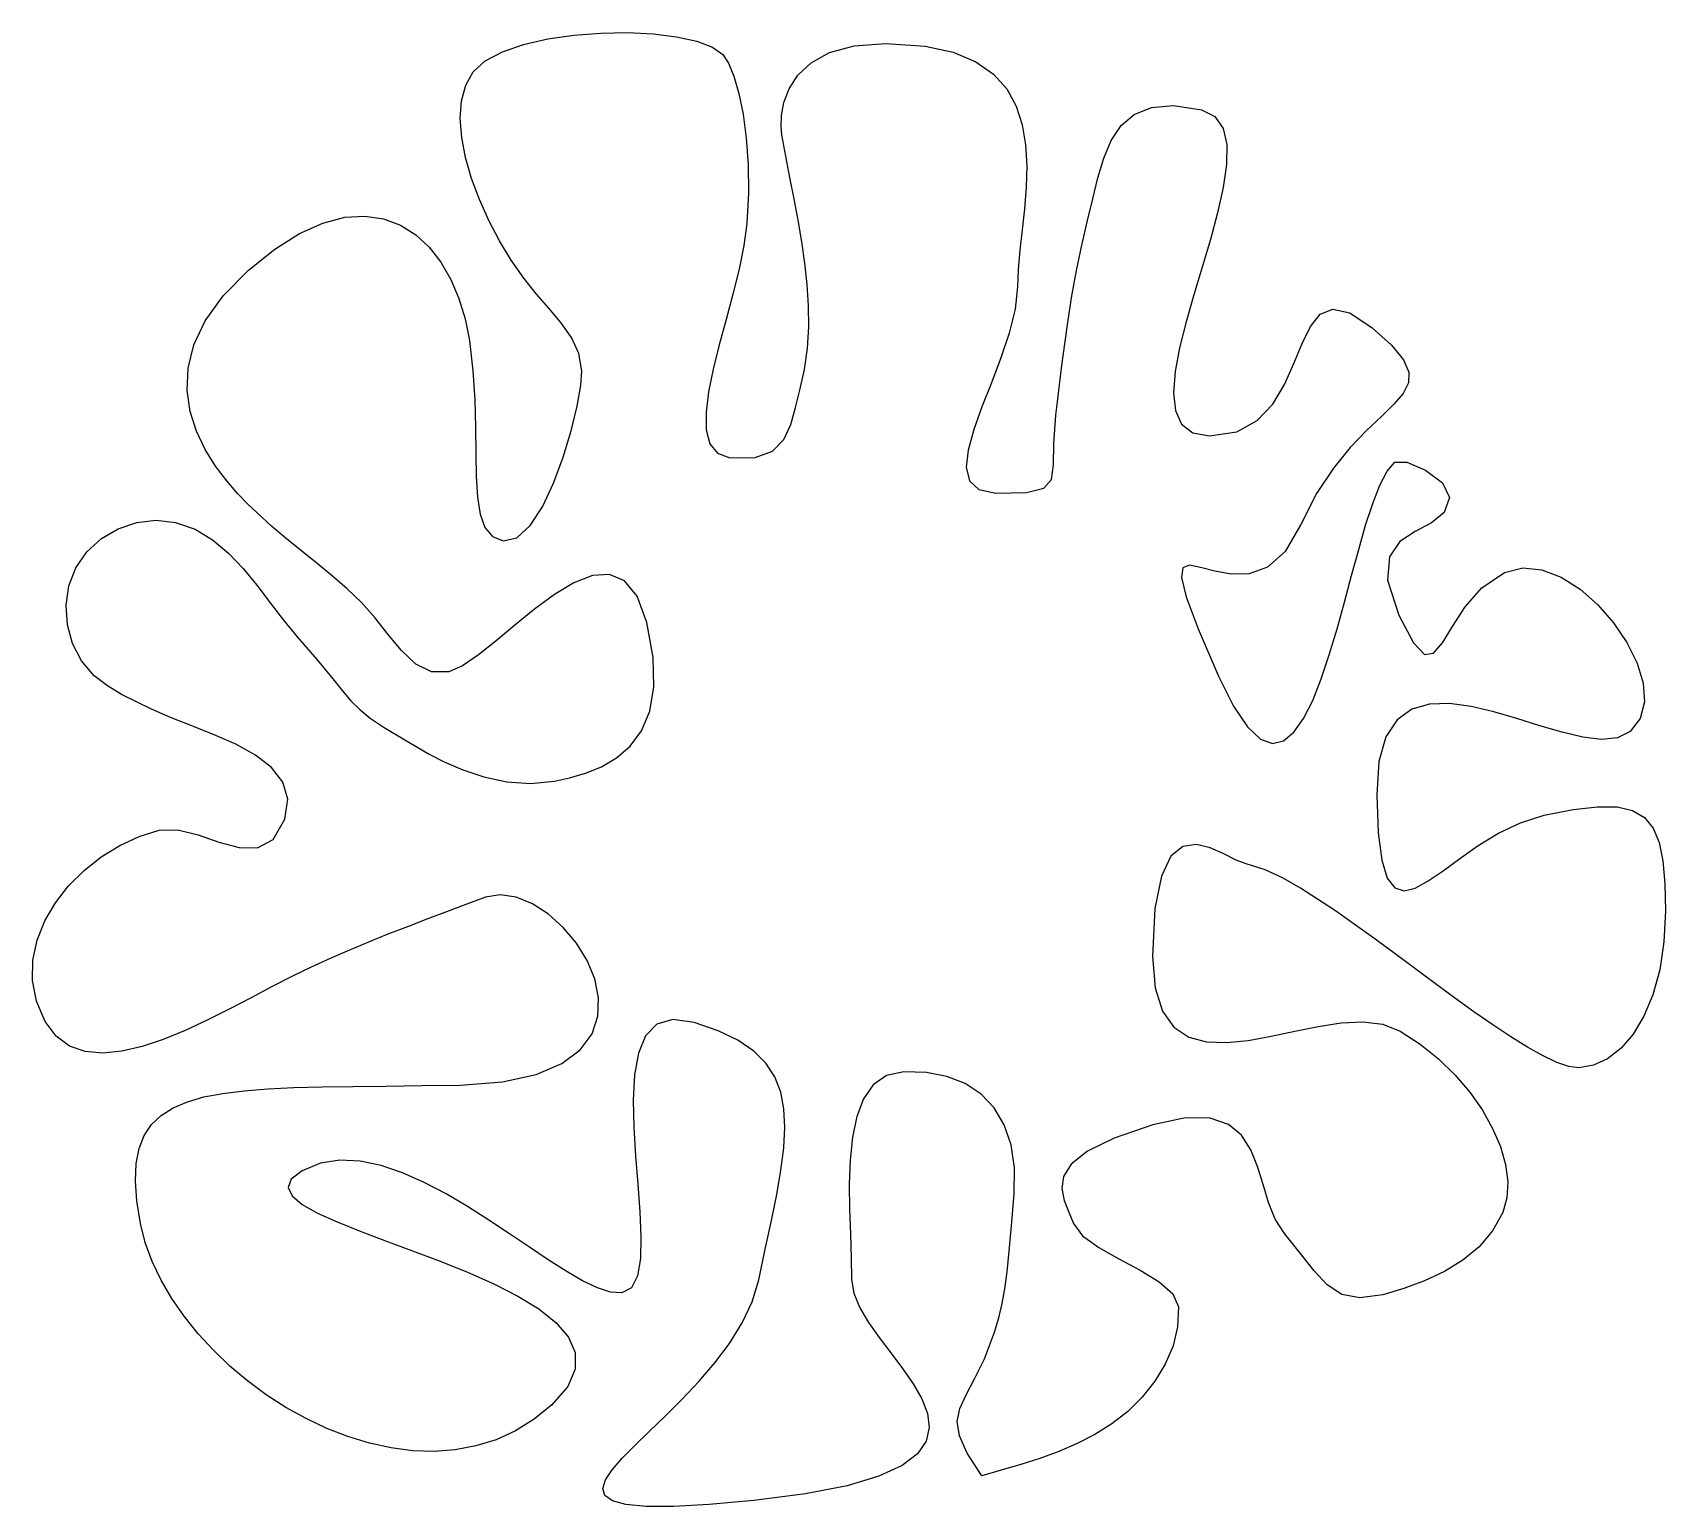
# Model space of a CAD drawing. Extents: x 0 to 73.8, y 0.1 to 66.7.
import ezdxf

# ---------------------------------------------------------------- set-up
doc = ezdxf.new("R2010")
doc.units = 0
doc.layers.get('0').update_dxf_attribs({"linetype": 'CONTINUOUS'})

msp = doc.modelspace()

# ---------------------------------------------------------------- linework, layer by layer
at = {"color": 0}
for p, q in [((23.2778, 66.391), (24.4547, 66.5635)), ((24.4547, 66.5635), (25.6728, 66.657)), ((25.6728, 66.657), (26.8855, 66.675)), ((26.8855, 66.675), (28.0431, 66.6186)), ((28.0431, 66.6186), (29.1, 66.4905)), ((29.1, 66.4905), (30.0109, 66.2905)), ((20.4584, 65.3976), (21.2314, 65.811)), ((21.2314, 65.811), (22.1878, 66.1416)), ((22.1878, 66.1416), (23.2778, 66.391)), ((30.0109, 66.2905), (30.7261, 66.0217)), ((30.7261, 66.0217), (31.2002, 65.684)), ((31.2002, 65.684), (31.4524, 65.297)), ((35.1786, 65.315), (36.0151, 65.7722)), ((36.0151, 65.7722), (37.127, 66.0809)), ((37.127, 66.0809), (38.5547, 66.1928)), ((38.5547, 66.1928), (40.3338, 66.0633)), ((40.3338, 66.0633), (41.6059, 65.7888)), ((41.6059, 65.7888), (42.6283, 65.363)), ((19.9126, 64.9016), (20.4584, 65.3976)), ((31.4524, 65.297), (31.6963, 64.7044)), ((34.5805, 64.7555), (35.1786, 65.315)), ((42.6283, 65.363), (43.4276, 64.8035)), ((19.3849, 63.5977), (19.575, 64.3019)), ((19.575, 64.3019), (19.9126, 64.9016)), ((31.6963, 64.7044), (31.9195, 63.93)), ((34.185, 64.1396), (34.5805, 64.7555)), ((43.4276, 64.8035), (44.0284, 64.1297)), ((19.3284, 62.804), (19.3849, 63.5977)), ((31.9195, 63.93), (32.1083, 62.9916)), ((33.8474, 62.931), (33.9535, 63.5166)), ((33.9535, 63.5166), (34.185, 64.1396)), ((44.0284, 64.1297), (44.4528, 63.3596)), ((19.3945, 61.9428), (19.3284, 62.804)), ((32.1083, 62.9916), (32.2516, 61.9139)), ((33.8322, 62.4307), (33.8474, 62.931)), ((44.4528, 63.3596), (44.7283, 62.5119)), ((49.1959, 62.4734), (49.79, 62.9846)), ((49.79, 62.9846), (50.5672, 63.2975)), ((50.5672, 63.2975), (51.5662, 63.3772)), ((51.5662, 63.3772), (52.8242, 63.1885)), ((52.8242, 63.1885), (53.4349, 62.8855)), ((53.4349, 62.8855), (53.8057, 62.3507)), ((33.8667, 62.0628), (33.8322, 62.4307)), ((34.0376, 61.1008), (33.8667, 62.0628)), ((44.7283, 62.5119), (44.8786, 61.6052)), ((48.7482, 61.801), (49.1959, 62.4734)), ((53.8057, 62.3507), (53.9694, 61.6176)), ((19.5695, 61.032), (19.3945, 61.9428)), ((32.2516, 61.9139), (32.3357, 60.7148)), ((44.8786, 61.6052), (44.928, 60.6584)), ((48.4106, 61.0016), (48.7482, 61.801)), ((53.9694, 61.6176), (53.9598, 60.7162)), ((19.841, 60.0893), (19.5695, 61.032)), ((32.3357, 60.7148), (32.3494, 59.4198)), ((34.2222, 60.1349), (34.0376, 61.1008)), ((44.928, 60.6584), (44.9019, 59.6911)), ((48.1446, 60.1102), (48.4106, 61.0016)), ((53.9598, 60.7162), (53.811, 59.6801)), ((20.1952, 59.1358), (19.841, 60.0893)), ((34.411, 59.1675), (34.2222, 60.1349)), ((47.9129, 59.1619), (48.1446, 60.1102)), ((20.621, 58.1889), (20.1952, 59.1358)), ((32.3494, 59.4198), (32.2792, 58.0457)), ((34.5929, 58.1974), (34.411, 59.1675)), ((44.9019, 59.6911), (44.825, 58.7209)), ((47.6786, 58.1918), (47.9129, 59.1619)), ((53.811, 59.6801), (53.5563, 58.5417)), ((13.1162, 58.0732), (14.1015, 58.3311)), ((14.1015, 58.3311), (15.0151, 58.3904)), ((15.0151, 58.3904), (15.8571, 58.2676)), ((44.825, 58.7209), (44.7227, 57.766)), ((53.5563, 58.5417), (53.2268, 57.3334)), ((10.9389, 56.8949), (12.062, 57.5991)), ((12.062, 57.5991), (13.1162, 58.0732)), ((15.8571, 58.2676), (16.6233, 57.9808)), ((16.6233, 57.9808), (17.3123, 57.5469)), ((21.1046, 57.2685), (20.621, 58.1889)), ((32.2792, 58.0457), (32.1469, 57.0576)), ((34.7597, 57.2287), (34.5929, 58.1974)), ((44.7227, 57.766), (44.6183, 56.847)), ((47.4116, 57.0689), (47.6786, 58.1918)), ((9.74961, 55.9428), (10.9389, 56.8949)), ((17.3123, 57.5469), (17.9228, 56.9807)), ((17.9228, 56.9807), (18.4533, 56.3012)), ((21.6338, 56.3933), (21.1046, 57.2685)), ((32.1469, 57.0576), (31.9264, 55.9855)), ((34.9002, 56.2599), (34.7597, 57.2287)), ((44.6183, 56.847), (44.5382, 55.9802)), ((47.177, 55.9262), (47.4116, 57.0689)), ((53.2268, 57.3334), (52.8574, 56.086)), ((18.4533, 56.3012), (18.9025, 55.5226)), ((22.1947, 55.5819), (21.6338, 56.3933)), ((35.0063, 55.2923), (34.9002, 56.2599)), ((52.8574, 56.086), (52.4799, 54.8337)), ((8.61138, 54.7867), (9.74961, 55.9428)), ((18.9025, 55.5226), (19.2677, 54.664)), ((22.7748, 54.8527), (22.1947, 55.5819)), ((31.9264, 55.9855), (31.6466, 54.8598)), ((44.5382, 55.9802), (44.505, 55.185)), ((46.9731, 54.7882), (47.177, 55.9262)), ((7.80108, 53.6593), (8.61138, 54.7867)), ((19.2677, 54.664), (19.5475, 53.7408)), ((23.3302, 54.2244), (22.7748, 54.8527)), ((31.6466, 54.8598), (31.3393, 53.7118)), ((35.0683, 54.3292), (35.0063, 55.2923)), ((44.505, 55.185), (44.4045, 54.1789)), ((46.7967, 53.6787), (46.9731, 54.7882)), ((52.4799, 54.8337), (52.13, 53.6056)), ((23.8773, 53.5809), (23.3302, 54.2244)), ((35.0766, 53.3686), (35.0683, 54.3292)), ((44.4045, 54.1789), (44.1357, 53.0987)), ((57.7455, 53.4017), (58.1903, 53.9503)), ((58.1903, 53.9503), (58.7636, 54.1845)), ((58.7636, 54.1845), (59.5256, 54.012)), ((59.5256, 54.012), (60.5374, 53.3411)), ((7.2843, 52.5653), (7.80108, 53.6593)), ((19.5475, 53.7408), (19.7404, 52.7706)), ((24.3527, 52.9057), (23.8773, 53.5809)), ((31.3393, 53.7118), (31.0334, 52.5734)), ((35.0201, 52.4122), (35.0766, 53.3686)), ((46.6467, 52.6217), (46.7967, 53.6787)), ((52.13, 53.6056), (51.8375, 52.4372)), ((57.3691, 52.6302), (57.7455, 53.4017)), ((60.5374, 53.3411), (61.4151, 52.5515)), ((7.0225, 51.5126), (7.2843, 52.5653)), ((19.7404, 52.7706), (19.9003, 51.4022)), ((24.6889, 52.1822), (24.3527, 52.9057)), ((31.0334, 52.5734), (30.7606, 51.4752)), ((34.8892, 51.4629), (35.0201, 52.4122)), ((44.1357, 53.0987), (43.7596, 51.9783)), ((46.5169, 51.6407), (46.6467, 52.6217)), ((51.8375, 52.4372), (51.6378, 51.3595)), ((57.0025, 51.7275), (57.3691, 52.6302)), ((61.4151, 52.5515), (61.9552, 51.8982)), ((24.824, 51.3965), (24.6889, 52.1822)), ((43.7596, 51.9783), (43.3282, 50.8536)), ((56.5824, 50.7848), (57.0025, 51.7275)), ((61.9552, 51.8982), (62.1993, 51.3415)), ((6.97978, 50.5065), (7.0225, 51.5126)), ((19.9003, 51.4022), (19.9815, 50.0821)), ((24.7702, 50.7312), (24.824, 51.3965)), ((30.7606, 51.4752), (30.5497, 50.4486)), ((34.677, 50.5217), (34.8892, 51.4629)), ((46.4083, 50.7587), (46.5169, 51.6407)), ((51.6378, 51.3595), (51.5648, 50.4031)), ((62.1993, 51.3415), (62.1827, 50.8469)), ((7.11895, 49.5543), (6.97978, 50.5065)), ((24.6021, 49.7939), (24.7702, 50.7312)), ((30.5497, 50.4486), (30.434, 49.524)), ((34.484, 49.7388), (34.677, 50.5217)), ((43.3282, 50.8536), (42.8995, 49.7625)), ((46.3173, 50.0006), (46.4083, 50.7587)), ((51.5648, 50.4031), (51.6502, 49.6023)), ((56.0518, 49.8948), (56.5824, 50.7848)), ((61.9442, 50.3728), (61.5237, 49.8835)), ((62.1827, 50.8469), (61.9442, 50.3728)), ((7.40558, 48.6625), (7.11895, 49.5543)), ((19.9815, 50.0821), (20.0146, 48.8308)), ((24.3334, 48.6805), (24.6021, 49.7939)), ((30.434, 49.524), (30.4409, 48.7331)), ((34.2704, 48.9726), (34.484, 49.7388)), ((42.8995, 49.7625), (42.5305, 48.7384)), ((46.2414, 49.3917), (46.3173, 50.0006)), ((51.6502, 49.6023), (51.9271, 48.9892)), ((55.3491, 49.1476), (56.0518, 49.8948)), ((61.5237, 49.8835), (60.9589, 49.3391)), ((20.0146, 48.8308), (20.0256, 47.6677)), ((30.4409, 48.7331), (30.6021, 48.1044)), ((33.9521, 48.2946), (34.2704, 48.9726)), ((42.5305, 48.7384), (42.2755, 47.818)), ((46.1479, 48.0921), (46.2414, 49.3917)), ((51.9271, 48.9892), (52.4288, 48.5951)), ((54.416, 48.6364), (55.3491, 49.1476)), ((60.289, 48.7013), (59.5521, 47.9323)), ((60.9589, 49.3391), (60.289, 48.7013)), ((7.80108, 47.8398), (7.40558, 48.6625)), ((23.9751, 47.4885), (24.3334, 48.6805)), ((30.6021, 48.1044), (30.948, 47.6733)), ((33.4422, 47.7725), (33.9521, 48.2946)), ((46.1423, 47.1413), (46.1479, 48.0921)), ((52.4288, 48.5951), (53.1894, 48.4519)), ((53.1894, 48.4519), (54.416, 48.6364)), ((8.26823, 47.0902), (7.80108, 47.8398)), ((20.0256, 47.6677), (20.0463, 46.6136)), ((23.5397, 46.3144), (23.9751, 47.4885)), ((30.948, 47.6733), (31.5088, 47.468)), ((31.5088, 47.468), (32.6567, 47.4733)), ((32.6567, 47.4733), (33.4422, 47.7725)), ((42.2755, 47.818), (42.1929, 47.0352)), ((59.5521, 47.9323), (58.7858, 46.9939)), ((61.2151, 46.8602), (61.5583, 47.2613)), ((61.5583, 47.2613), (62.1122, 47.2613)), ((62.1122, 47.2613), (62.95, 46.9029)), ((8.77397, 46.4234), (8.26823, 47.0902)), ((20.0463, 46.6136), (20.1015, 45.6904)), ((42.1929, 47.0352), (42.3376, 46.4263)), ((45.7055, 46.0911), (46.0541, 46.488)), ((46.0541, 46.488), (46.1423, 47.1413)), ((58.7858, 46.9939), (58.0291, 45.8488)), ((60.8845, 46.2276), (61.2151, 46.8602)), ((62.95, 46.9029), (63.7124, 46.3282)), ((9.27834, 45.8431), (8.77397, 46.4234)), ((9.74686, 45.3581), (9.27834, 45.8431)), ((23.038, 45.2519), (23.5397, 46.3144)), ((42.3376, 46.4263), (42.7648, 46.0266)), ((42.7648, 46.0266), (43.5321, 45.872)), ((43.5321, 45.872), (44.9227, 45.901)), ((44.9227, 45.901), (45.7055, 46.0911)), ((58.0291, 45.8488), (57.3222, 44.4571)), ((60.5635, 45.4007), (60.8845, 46.2276)), ((63.7124, 46.3282), (64.0401, 45.6766)), ((10.141, 44.9749), (9.74686, 45.3581)), ((20.1015, 45.6904), (20.2227, 44.9171)), ((22.4827, 44.4003), (23.038, 45.2519)), ((60.2449, 44.4211), (60.5635, 45.4007)), ((64.0401, 45.6766), (63.7963, 44.9887)), ((3.86814, 44.2627), (4.70461, 44.5452)), ((4.70461, 44.5452), (5.57967, 44.6458)), ((5.57967, 44.6458), (6.45612, 44.5491)), ((6.45612, 44.5491), (7.34219, 44.2376)), ((10.7983, 44.377), (10.141, 44.9749)), ((11.4777, 43.8037), (10.7983, 44.377)), ((20.2227, 44.9171), (20.4377, 44.3163)), ((20.4377, 44.3163), (20.7753, 43.9085)), ((21.8874, 43.8559), (22.4827, 44.4003)), ((57.3222, 44.4571), (56.6, 43.2304)), ((59.9295, 43.3257), (60.2449, 44.4211)), ((63.2188, 44.5258), (62.49, 44.1385)), ((63.7963, 44.9887), (63.2188, 44.5258)), ((2.45429, 43.2223), (3.1061, 43.8161)), ((3.1061, 43.8161), (3.86814, 44.2627)), ((7.34219, 44.2376), (8.13456, 43.7653)), ((8.13456, 43.7653), (8.85112, 43.1631)), ((12.1681, 43.2428), (11.4777, 43.8037)), ((20.7753, 43.9085), (21.2617, 43.7127)), ((21.2617, 43.7127), (21.8874, 43.8559)), ((61.794, 43.6771), (61.316, 42.992)), ((62.49, 44.1385), (61.794, 43.6771)), ((1.95268, 42.4988), (2.45429, 43.2223)), ((8.85112, 43.1631), (9.51121, 42.4656)), ((12.8626, 42.6861), (12.1681, 43.2428)), ((56.6, 43.2304), (55.8038, 42.5277)), ((59.6099, 42.1527), (59.9295, 43.3257)), ((61.316, 42.992), (61.2387, 41.9336)), ((1.63573, 41.6761), (1.95268, 42.4988)), ((9.51121, 42.4656), (10.1341, 41.705)), ((13.5489, 42.1224), (12.8626, 42.6861)), ((14.2214, 41.541), (13.5489, 42.1224)), ((25.2953, 42.1418), (24.4588, 41.8179)), ((26.067, 42.1954), (25.2953, 42.1418)), ((26.7491, 41.9075), (26.067, 42.1954)), ((51.9811, 42.5002), (51.9162, 42.0645)), ((51.9162, 42.0645), (52.1353, 41.1854)), ((52.2827, 42.6103), (51.9811, 42.5002)), ((52.7773, 42.5168), (52.2827, 42.6103)), ((53.4226, 42.3404), (52.7773, 42.5168)), ((54.1708, 42.2039), (53.4226, 42.3404)), ((54.9797, 42.2243), (54.1708, 42.2039)), ((55.8038, 42.5277), (54.9797, 42.2243)), ((59.2861, 40.9444), (59.6099, 42.1527)), ((65.501, 41.5865), (66.5247, 42.2797)), ((66.5247, 42.2797), (67.3421, 42.4903)), ((67.3421, 42.4903), (68.2046, 42.4064)), ((68.2046, 42.4064), (69.0795, 42.073)), ((69.0795, 42.073), (69.934, 41.5315)), ((1.51033, 40.8037), (1.63573, 41.6761)), ((10.1341, 41.705), (10.7377, 40.9141)), ((14.8676, 40.9317), (14.2214, 41.541)), ((24.4588, 41.8179), (23.581, 41.2916)), ((27.3196, 41.209), (26.7491, 41.9075)), ((61.2387, 41.9336), (61.7456, 40.356)), ((64.7361, 40.7278), (65.501, 41.5865)), ((69.934, 41.5315), (70.7362, 40.8284)), ((1.56821, 39.9217), (1.51033, 40.8037)), ((10.7377, 40.9141), (11.3399, 40.1256)), ((15.463, 40.2551), (14.8676, 40.9317)), ((22.6866, 40.6329), (21.7992, 39.9108)), ((23.581, 41.2916), (22.6866, 40.6329)), ((27.7523, 40.0308), (27.3196, 41.209)), ((52.1353, 41.1854), (52.6796, 39.7387)), ((58.9509, 39.7344), (59.2861, 40.9444)), ((64.1643, 39.8501), (64.7361, 40.7278)), ((70.7362, 40.8284), (71.4541, 40.0085)), ((1.80523, 39.0715), (1.56821, 39.9217)), ((11.3399, 40.1256), (11.9614, 39.3746)), ((16.0583, 39.4903), (15.463, 40.2551)), ((21.7992, 39.9108), (20.9434, 39.1954)), ((28.0403, 38.439), (27.7523, 40.0308)), ((61.7456, 40.356), (62.4004, 39.11)), ((63.7124, 39.1033), (64.1643, 39.8501)), ((71.4541, 40.0085), (72.0563, 39.1142)), ((11.9614, 39.3746), (12.8516, 38.3385)), ((16.6715, 38.7519), (16.0583, 39.4903)), ((20.9434, 39.1954), (20.1428, 38.5576)), ((52.6796, 39.7387), (53.5975, 37.604)), ((58.6024, 38.5657), (58.9509, 39.7344)), ((62.4004, 39.11), (62.8992, 38.5851)), ((72.0563, 39.1142), (72.5096, 38.191)), ((2.21451, 38.2901), (1.80523, 39.0715)), ((17.3206, 38.1483), (16.6715, 38.7519)), ((20.1428, 38.5576), (19.4221, 38.0654)), ((28.0734, 37.1105), (28.0403, 38.439)), ((58.2387, 37.4756), (58.6024, 38.5657)), ((62.8992, 38.5851), (63.3141, 38.632)), ((63.3141, 38.632), (63.7124, 39.1033)), ((2.78639, 37.6206), (2.21451, 38.2901)), ((12.8516, 38.3385), (13.4993, 37.549)), ((18.0248, 37.7899), (17.3206, 38.1483)), ((18.8047, 37.7885), (18.0248, 37.7899)), ((19.4221, 38.0654), (18.8047, 37.7885)), ((72.5096, 38.191), (72.7826, 37.283)), ((3.37619, 37.1602), (2.78639, 37.6206)), ((4.02248, 36.7785), (3.37619, 37.1602)), ((13.4993, 37.549), (13.9829, 36.9506)), ((13.9829, 36.9506), (14.3839, 36.4822)), ((27.8874, 36.0179), (28.0734, 37.1105)), ((53.5975, 37.604), (54.2766, 36.2409)), ((57.8527, 36.503), (58.2387, 37.4756)), ((72.7826, 37.283), (72.843, 36.4352)), ((4.69773, 36.4409), (4.02248, 36.7785)), ((5.37711, 36.1114), (4.69773, 36.4409)), ((14.3839, 36.4822), (14.7822, 36.0867)), ((54.2766, 36.2409), (54.9067, 35.3053)), ((57.4435, 35.6856), (57.8527, 36.503)), ((63.1254, 36.3375), (62.3274, 36.1086)), ((64.0278, 36.3622), (63.1254, 36.3375)), ((65.0074, 36.2299), (64.0278, 36.3622)), ((66.0344, 35.9876), (65.0074, 36.2299)), ((72.843, 36.4352), (72.6585, 35.6912)), ((6.23425, 35.7297), (5.37711, 36.1114)), ((7.19889, 35.3508), (6.23425, 35.7297)), ((14.7822, 36.0867), (15.2549, 35.7078)), ((15.2549, 35.7078), (15.8846, 35.2848)), ((27.5208, 35.1359), (27.8874, 36.0179)), ((57.0054, 35.0642), (57.4435, 35.6856)), ((61.6631, 35.632), (61.1586, 34.8589)), ((62.3274, 36.1086), (61.6631, 35.632)), ((67.0814, 35.6817), (66.0344, 35.9876)), ((68.1193, 35.3579), (67.0814, 35.6817)), ((72.6585, 35.6912), (72.1967, 35.0959)), ((8.20208, 34.9553), (7.19889, 35.3508)), ((9.1791, 34.524), (8.20208, 34.9553)), ((15.8846, 35.2848), (16.7473, 34.761)), ((16.7473, 34.761), (17.9255, 34.0775)), ((27.0095, 34.4399), (27.5208, 35.1359)), ((54.9067, 35.3053), (55.4909, 34.7582)), ((55.4909, 34.7582), (56.0338, 34.5612)), ((56.5369, 34.677), (57.0054, 35.0642)), ((61.1586, 34.8589), (60.8446, 33.744)), ((69.1212, 35.0628), (68.1193, 35.3579)), ((70.0581, 34.8423), (69.1212, 35.0628)), ((70.9013, 34.7445), (70.0581, 34.8423)), ((71.6248, 34.8134), (70.9013, 34.7445)), ((72.1967, 35.0959), (71.6248, 34.8134)), ((10.0666, 34.0362), (9.1791, 34.524)), ((10.7969, 33.4739), (10.0666, 34.0362)), ((17.9255, 34.0775), (18.6021, 33.7234)), ((26.3908, 33.9039), (27.0095, 34.4399)), ((56.0338, 34.5612), (56.5369, 34.677)), ((11.3054, 32.8166), (10.7969, 33.4739)), ((18.6021, 33.7234), (19.4386, 33.3664)), ((19.4386, 33.3664), (20.3936, 33.0536)), ((24.2631, 33.004), (24.9811, 33.2121)), ((24.9811, 33.2121), (25.7018, 33.5029)), ((25.7018, 33.5029), (26.3908, 33.9039)), ((60.8446, 33.744), (60.748, 32.2406)), ((11.5273, 32.0449), (11.3054, 32.8166)), ((20.3936, 33.0536), (21.4299, 32.8318)), ((21.4299, 32.8318), (22.5075, 32.7504)), ((22.5075, 32.7504), (23.5879, 32.8552)), ((23.5879, 32.8552), (24.2631, 33.004)), ((11.3964, 31.1409), (11.5273, 32.0449)), ((60.748, 32.2406), (60.8182, 30.5235)), ((10.8672, 30.2121), (11.3964, 31.1409)), ((67.2373, 30.9755), (68.308, 31.3118)), ((68.308, 31.3118), (69.6281, 31.5722)), ((69.6281, 31.5722), (70.721, 31.7018)), ((70.721, 31.7018), (71.6082, 31.6907)), ((71.6082, 31.6907), (72.3085, 31.5323)), ((72.3085, 31.5323), (72.8444, 31.2181)), ((72.8444, 31.2181), (73.2374, 30.7371)), ((3.93845, 29.9516), (4.81764, 30.3596)), ((4.81764, 30.3596), (5.72022, 30.6448)), ((5.72022, 30.6448), (6.56498, 30.6614)), ((6.56498, 30.6614), (7.47998, 30.4285)), ((7.47998, 30.4285), (8.41844, 30.106)), ((60.8182, 30.5235), (60.9783, 29.2874)), ((65.3313, 29.9448), (66.245, 30.5015)), ((66.245, 30.5015), (67.2373, 30.9755)), ((73.2374, 30.7371), (73.5072, 30.0839)), ((3.10058, 29.4349), (3.93845, 29.9516)), ((8.41844, 30.106), (9.32931, 29.8566)), ((9.32931, 29.8566), (10.1617, 29.8387)), ((10.1617, 29.8387), (10.8672, 30.2121)), ((51.9878, 29.8993), (51.4463, 29.4624)), ((52.5942, 29.9889), (51.9878, 29.8993)), ((53.2239, 29.8414), (52.5942, 29.9889)), ((53.8357, 29.5727), (53.2239, 29.8414)), ((54.3885, 29.2916), (53.8357, 29.5727)), ((64.4977, 29.3619), (65.3313, 29.9448)), ((73.5072, 30.0839), (73.6755, 29.2489)), ((1.62609, 28.1285), (2.32337, 28.823)), ((2.32337, 28.823), (3.10058, 29.4349)), ((51.4463, 29.4624), (51.011, 28.5654)), ((54.8432, 29.1138), (54.3885, 29.2916)), ((55.699, 28.8451), (54.8432, 29.1138)), ((56.5146, 28.4661), (55.699, 28.8451)), ((60.9783, 29.2874), (61.2249, 28.4758)), ((63.0728, 28.3449), (63.7438, 28.8093)), ((63.7438, 28.8093), (64.4977, 29.3619)), ((73.6755, 29.2489), (73.7623, 28.2236)), ((1.02802, 27.3623), (1.62609, 28.1285)), ((51.011, 28.5654), (50.7199, 27.095)), ((57.3003, 28.0142), (56.5146, 28.4661)), ((61.2249, 28.4758), (61.5597, 28.032)), ((62.4844, 28.0224), (63.0728, 28.3449)), ((73.7623, 28.2236), (73.7898, 26.9999)), ((0.54708, 26.5383), (1.02802, 27.3623)), ((20.4652, 27.6076), (19.5819, 27.281)), ((21.1364, 27.722), (20.4652, 27.6076)), ((21.8543, 27.6131), (21.1364, 27.722)), ((22.5888, 27.31), (21.8543, 27.6131)), ((23.3081, 26.8428), (22.5888, 27.31)), ((58.0651, 27.5291), (57.3003, 28.0142)), ((58.8768, 26.9889), (58.0651, 27.5291)), ((61.5597, 28.032), (61.9799, 27.8997)), ((61.9799, 27.8997), (62.4844, 28.0224)), ((17.8167, 26.6182), (16.9361, 26.2806)), ((18.6986, 26.9517), (17.8167, 26.6182)), ((19.5819, 27.281), (18.6986, 26.9517)), ((23.9806, 26.2406), (23.3081, 26.8428)), ((50.7199, 27.095), (50.618, 24.9384)), ((59.7299, 26.3936), (58.8768, 26.9889)), ((73.7898, 26.9999), (73.7249, 25.5929)), ((0.20257, 25.6701), (0.54708, 26.5383)), ((16.0583, 25.936), (15.1846, 25.5833)), ((16.9361, 26.2806), (16.0583, 25.936)), ((24.5746, 25.5323), (23.9806, 26.2406)), ((60.6143, 25.7569), (59.7299, 26.3936)), ((0.01378, 24.7675), (0.20257, 25.6701)), ((14.3151, 25.2209), (13.451, 24.846)), ((15.1846, 25.5833), (14.3151, 25.2209)), ((25.0596, 24.7482), (24.5746, 25.5323)), ((61.5184, 25.0927), (60.6143, 25.7569)), ((63.3483, 23.7367), (61.5184, 25.0927)), ((73.7249, 25.5929), (73.5334, 24.3265)), ((0, 23.8456), (0.01378, 24.7675)), ((12.5911, 24.4574), (11.7381, 24.0412)), ((13.451, 24.846), (12.5911, 24.4574)), ((25.4041, 23.9186), (25.0596, 24.7482)), ((50.618, 24.9384), (50.7351, 23.5121)), ((0.17914, 22.9168), (0, 23.8456)), ((11.7381, 24.0412), (10.8259, 23.57)), ((25.5778, 23.0711), (25.4041, 23.9186)), ((64.2539, 23.0725), (63.3483, 23.7367)), ((73.5334, 24.3265), (73.2275, 23.2062)), ((0.57188, 21.9935), (0.17914, 22.9168)), ((9.8709, 23.0656), (8.88697, 22.5516)), ((10.8259, 23.57), (9.8709, 23.0656)), ((25.5461, 22.236), (25.5778, 23.0711)), ((50.7351, 23.5121), (51.0632, 22.4607)), ((65.1372, 22.4359), (64.2539, 23.0725)), ((73.2275, 23.2062), (72.8239, 22.2388)), ((8.88697, 22.5516), (7.88928, 22.0514)), ((25.2801, 21.4423), (25.5461, 22.236)), ((51.0632, 22.4607), (51.5772, 21.7358)), ((65.9903, 21.8405), (65.1372, 22.4359)), ((72.8239, 22.2388), (72.3388, 21.4299)), ((1.06522, 21.3265), (0.57188, 21.9935)), ((6.8888, 21.5883), (5.90352, 21.186)), ((7.88928, 22.0514), (6.8888, 21.5883)), ((24.7468, 20.7188), (25.2801, 21.4423)), ((28.2112, 21.8681), (27.7027, 21.3431)), ((28.9347, 22.09), (28.2112, 21.8681)), ((29.9034, 21.9563), (28.9347, 22.09)), ((30.9852, 21.5801), (29.9034, 21.9563)), ((31.8754, 21.1487), (30.9852, 21.5801)), ((51.5772, 21.7358), (52.2471, 21.2907)), ((55.9788, 21.3334), (57.041, 21.5594)), ((57.041, 21.5594), (58.1036, 21.7744)), ((58.1036, 21.7744), (59.1372, 21.9301)), ((59.1372, 21.9301), (60.1169, 21.9797)), ((60.1169, 21.9797), (61.0168, 21.8736)), ((61.0168, 21.8736), (61.8091, 21.5649)), ((61.8091, 21.5649), (62.7077, 20.9765)), ((66.8016, 21.3003), (65.9903, 21.8405)), ((72.3388, 21.4299), (71.786, 20.7863)), ((1.67156, 20.8828), (1.06522, 21.3265)), ((2.37712, 20.6375), (1.67156, 20.8828)), ((4.94439, 20.8649), (4.02802, 20.6513)), ((5.90352, 21.186), (4.94439, 20.8649)), ((23.9159, 20.0959), (24.7468, 20.7188)), ((27.7027, 21.3431), (27.3761, 20.5645)), ((32.5878, 20.6595), (31.8754, 21.1487)), ((52.2471, 21.2907), (53.049, 21.0757)), ((53.049, 21.0757), (53.9556, 21.044)), ((53.9556, 21.044), (54.9409, 21.1446)), ((54.9409, 21.1446), (55.9788, 21.3334)), ((62.7077, 20.9765), (63.536, 20.3081)), ((67.5626, 20.8291), (66.8016, 21.3003)), ((68.2611, 20.4404), (67.5626, 20.8291)), ((71.786, 20.7863), (71.181, 20.3137)), ((3.16811, 20.5686), (2.37712, 20.6375)), ((4.02802, 20.6513), (3.16811, 20.5686)), ((22.7555, 19.604), (23.9159, 20.0959)), ((27.3761, 20.5645), (27.1997, 19.5833)), ((33.1391, 20.1097), (32.5878, 20.6595)), ((33.5401, 19.4923), (33.1391, 20.1097)), ((63.536, 20.3081), (64.2867, 19.5778)), ((68.8869, 20.1483), (68.2611, 20.4404)), ((69.4298, 19.9664), (68.8869, 20.1483)), ((69.8789, 19.9085), (69.4298, 19.9664)), ((70.5404, 20.0188), (69.8789, 19.9085)), ((71.181, 20.3137), (70.5404, 20.0188)), ((19.3228, 19.1258), (21.2356, 19.2705)), ((21.2356, 19.2705), (22.7555, 19.604)), ((27.1997, 19.5833), (27.1405, 18.4492)), ((33.8074, 18.8061), (33.5401, 19.4923)), ((38.5907, 19.5489), (37.9924, 19.1299)), ((39.3679, 19.7239), (38.5907, 19.5489)), ((40.3916, 19.6963), (39.3679, 19.7239)), ((41.3233, 19.5171), (40.3916, 19.6963)), ((42.1513, 19.1878), (41.3233, 19.5171)), ((42.8653, 18.711), (42.1513, 19.1878)), ((64.2867, 19.5778), (64.951, 18.7992)), ((6.99491, 18.3706), (7.74181, 18.5856)), ((7.74181, 18.5856), (8.59483, 18.7496)), ((8.59483, 18.7496), (9.5553, 18.8695)), ((9.5553, 18.8695), (10.6219, 18.9536)), ((10.6219, 18.9536), (11.7974, 19.01)), ((11.7974, 19.01), (13.0803, 19.0445)), ((13.0803, 19.0445), (14.4749, 19.0652)), ((14.4749, 19.0652), (15.9784, 19.0817)), ((15.9784, 19.0817), (17.5948, 19.0982)), ((17.5948, 19.0982), (19.3228, 19.1258)), ((27.1405, 18.4492), (27.1666, 17.2131)), ((33.9549, 18.0454), (33.8074, 18.8061)), ((37.55, 18.5015), (37.2442, 17.7023)), ((37.9924, 19.1299), (37.55, 18.5015)), ((43.4552, 18.0909), (42.8653, 18.711)), ((64.951, 18.7992), (65.519, 17.9903)), ((5.37573, 17.3413), (5.81258, 17.756)), ((5.81258, 17.756), (6.35138, 18.0964)), ((6.35138, 18.0964), (6.99491, 18.3706)), ((33.9976, 17.2062), (33.9549, 18.0454)), ((43.9085, 17.3275), (43.4552, 18.0909)), ((65.519, 17.9903), (65.9846, 17.1649)), ((5.04088, 16.8438), (5.37573, 17.3413)), ((27.1666, 17.2131), (27.248, 15.9274)), ((33.9466, 16.287), (33.9976, 17.2062)), ((37.2442, 17.7023), (37.0487, 16.7666)), ((44.2172, 16.4248), (43.9085, 17.3275)), ((50.6331, 17.3261), (48.8721, 16.7225)), ((52.0996, 17.6361), (50.6331, 17.3261)), ((53.2158, 17.6251), (52.0996, 17.6361)), ((54.0424, 17.3468), (53.2158, 17.6251)), ((54.6365, 16.8562), (54.0424, 17.3468)), ((65.9846, 17.1649), (66.336, 16.3408)), ((4.67568, 15.5746), (4.80797, 16.2581)), ((4.80797, 16.2581), (5.04088, 16.8438)), ((33.8184, 15.2811), (33.9466, 16.287)), ((37.0487, 16.7666), (36.9454, 15.7331)), ((44.3699, 15.3844), (44.2172, 16.4248)), ((48.8721, 16.7225), (47.6719, 16.1327)), ((55.0566, 16.2044), (54.6365, 16.8562)), ((66.336, 16.3408), (66.5674, 15.5333)), ((4.64263, 14.7877), (4.67568, 15.5746)), ((13.0059, 15.5884), (12.1736, 15.2521)), ((13.8865, 15.7234), (13.0059, 15.5884)), ((14.8042, 15.6821), (13.8865, 15.7234)), ((15.7523, 15.485), (14.8042, 15.6821)), ((27.248, 15.9274), (27.3499, 14.6403)), ((36.9454, 15.7331), (36.9094, 14.6348)), ((46.9403, 15.5567), (46.5832, 14.9931)), ((47.6719, 16.1327), (46.9403, 15.5567)), ((55.3614, 15.4464), (55.0566, 16.2044)), ((66.5674, 15.5333), (66.6679, 14.7574)), ((4.7074, 13.8879), (4.64263, 14.7877)), ((11.6816, 14.8746), (11.5466, 14.497)), ((12.1736, 15.2521), (11.6816, 14.8746)), ((16.7211, 15.1584), (15.7523, 15.485)), ((17.7009, 14.7257), (16.7211, 15.1584)), ((33.6283, 14.1869), (33.8184, 15.2811)), ((44.3576, 14.2089), (44.3699, 15.3844)), ((46.5832, 14.9931), (46.5088, 14.4432)), ((55.6066, 14.6348), (55.3614, 15.4464)), ((11.5466, 14.497), (11.7285, 14.118)), ((11.7285, 14.118), (12.186, 13.7322)), ((18.6821, 14.2103), (17.7009, 14.7257)), ((19.6564, 13.6357), (18.6821, 14.2103)), ((27.3499, 14.6403), (27.4423, 13.4028)), ((33.3871, 12.9977), (33.6283, 14.1869)), ((36.9094, 14.6348), (36.9203, 13.5103)), ((44.2404, 12.7744), (44.3576, 14.2089)), ((46.5088, 14.4432), (46.6217, 13.9058)), ((55.8532, 13.8245), (55.6066, 14.6348)), ((66.6309, 14.0325), (66.445, 13.3711)), ((66.6679, 14.7574), (66.6309, 14.0325)), ((4.87137, 12.8681), (4.7074, 13.8879)), ((12.186, 13.7322), (12.8791, 13.3394)), ((12.8791, 13.3394), (13.7638, 12.937)), ((20.6155, 13.0252), (19.6564, 13.6357)), ((27.4423, 13.4028), (27.4919, 12.2659)), ((36.9203, 13.5103), (36.9563, 12.3941)), ((46.6217, 13.9058), (46.8298, 13.3808)), ((46.8298, 13.3808), (47.0408, 12.8681)), ((56.1566, 13.0693), (55.8532, 13.8245)), ((66.445, 13.3711), (65.9818, 12.5374)), ((5.0891, 12.011), (4.87137, 12.8681)), ((13.7638, 12.937), (14.8029, 12.5209)), ((21.5497, 12.4051), (20.6155, 13.0252)), ((33.1129, 11.7119), (33.3871, 12.9977)), ((44.1399, 11.6224), (44.2404, 12.7744)), ((47.0408, 12.8681), (47.4514, 12.31)), ((56.5753, 12.4216), (56.1566, 13.0693)), ((5.40053, 11.158), (5.0891, 12.011)), ((14.8029, 12.5209), (15.9522, 12.0881)), ((15.9522, 12.0881), (17.1704, 11.6362)), ((22.4496, 11.796), (21.5497, 12.4051)), ((27.4919, 12.2659), (27.4671, 11.2806)), ((36.9563, 12.3941), (36.9933, 11.3247)), ((47.4514, 12.31), (48.1817, 11.7808)), ((57.3031, 11.519), (56.5753, 12.4216)), ((65.3687, 11.8208), (64.6328, 11.2145)), ((65.9818, 12.5374), (65.3687, 11.8208)), ((5.80154, 10.3132), (5.40053, 11.158)), ((17.1704, 11.6362), (18.4188, 11.1649)), ((18.4188, 11.1649), (19.6564, 10.6688)), ((23.3054, 11.2241), (22.4496, 11.796)), ((24.1102, 10.7115), (23.3054, 11.2241)), ((27.4671, 11.2806), (27.3361, 10.4979)), ((32.8166, 10.3256), (33.1129, 11.7119)), ((36.9933, 11.3247), (37.0099, 10.3367)), ((44.0436, 10.6922), (44.1399, 11.6224)), ((48.1817, 11.7808), (49.0926, 11.2696)), ((49.0926, 11.2696), (50.0475, 10.7597)), ((57.9176, 10.7253), (57.3031, 11.519)), ((64.6328, 11.2145), (63.8016, 10.7046)), ((19.6564, 10.6688), (20.8387, 10.1451)), ((24.8529, 10.2829), (24.1102, 10.7115)), ((27.3361, 10.4979), (27.0661, 9.96597)), ((37.0099, 10.3367), (37.1105, 9.71518)), ((43.9388, 9.9205), (44.0436, 10.6922)), ((50.0475, 10.7597), (50.9076, 10.2388)), ((58.51, 10.0914), (57.9176, 10.7253)), ((63.8016, 10.7046), (62.9059, 10.2815)), ((6.28523, 9.48365), (5.80154, 10.3132)), ((20.8387, 10.1451), (21.9287, 9.59252)), ((25.5268, 9.96184), (24.8529, 10.2829)), ((26.1193, 9.77304), (25.5268, 9.96184)), ((26.6251, 9.73861), (26.1193, 9.77304)), ((27.0661, 9.96597), (26.6251, 9.73861)), ((32.519, 9.33344), (32.8166, 10.3256)), ((37.1105, 9.71518), (37.3807, 9.06611)), ((43.8146, 9.248), (43.9388, 9.9205)), ((50.9076, 10.2388), (51.5345, 9.69038)), ((51.5345, 9.69038), (51.7924, 9.10333)), ((59.1675, 9.66833), (58.51, 10.0914)), ((59.9765, 9.50433), (59.1675, 9.66833)), ((61.0263, 9.65316), (59.9765, 9.50433)), ((61.9704, 9.93429), (61.0263, 9.65316)), ((62.9059, 10.2815), (61.9704, 9.93429)), ((6.8447, 8.67473), (6.28523, 9.48365)), ((21.9287, 9.59252), (22.8823, 9.00825)), ((22.8823, 9.00825), (23.6595, 8.3881)), ((32.0697, 8.37434), (32.519, 9.33344)), ((37.3807, 9.06611), (37.7804, 8.39639)), ((43.6605, 8.61275), (43.8146, 9.248)), ((51.7924, 9.10333), (51.7454, 8.20759)), ((7.4731, 7.89065), (6.8447, 8.67473)), ((23.6595, 8.3881), (24.219, 7.73081)), ((31.4978, 7.45105), (32.0697, 8.37434)), ((37.7804, 8.39639), (38.264, 7.71151)), ((43.4633, 7.95267), (43.6605, 8.61275)), ((51.7454, 8.20759), (51.5387, 7.34081)), ((8.16624, 7.13962), (7.4731, 7.89065)), ((24.219, 7.73081), (24.5194, 7.03351)), ((30.8364, 6.56636), (31.4978, 7.45105)), ((38.264, 7.71151), (38.789, 7.01834)), ((43.0142, 6.76067), (43.4633, 7.95267)), ((8.91452, 6.42578), (8.16624, 7.13962)), ((24.5194, 7.03351), (24.5208, 6.29348)), ((38.789, 7.01834), (39.3129, 6.32382)), ((42.5704, 5.84426), (43.0142, 6.76067)), ((51.5387, 7.34081), (51.1912, 6.51397)), ((9.71518, 5.75331), (8.91452, 6.42578)), ((24.5208, 6.29348), (24.1818, 5.50803)), ((30.1129, 5.72438), (30.8364, 6.56636)), ((39.3129, 6.32382), (39.7909, 5.63203)), ((51.1912, 6.51397), (50.7213, 5.73814)), ((10.5585, 5.13045), (9.71518, 5.75331)), ((24.1818, 5.50803), (23.4611, 4.67431)), ((29.3577, 4.92926), (30.1129, 5.72438)), ((39.7909, 5.63203), (40.1807, 4.95131)), ((42.1845, 5.12216), (42.5704, 5.84426)), ((50.7213, 5.73814), (50.1495, 5.02296)), ((11.4405, 4.56131), (10.5585, 5.13045)), ((12.3541, 4.05282), (11.4405, 4.56131)), ((23.4611, 4.67431), (22.6646, 4.02389)), ((28.6039, 4.18098), (29.3577, 4.92926)), ((40.1807, 4.95131), (40.44, 4.28847)), ((41.7904, 3.9219), (41.9075, 4.50896)), ((41.9075, 4.50896), (42.1845, 5.12216)), ((50.1495, 5.02296), (49.4951, 4.37942)), ((13.2926, 3.61047), (12.3541, 4.05282)), ((22.6646, 4.02389), (21.824, 3.50159)), ((27.8791, 3.48506), (28.6039, 4.18098)), ((40.44, 4.28847), (40.5239, 3.64765)), ((41.8828, 3.2756), (41.7904, 3.9219)), ((48.7729, 3.81991), (48.0067, 3.34036)), ((49.4951, 4.37942), (48.7729, 3.81991)), ((14.2503, 3.23839), (13.2926, 3.61047)), ((15.2204, 2.94211), (14.2503, 3.23839)), ((20.9448, 3.10058), (20.0339, 2.81671)), ((21.824, 3.50159), (20.9448, 3.10058)), ((27.2149, 2.84427), (27.8791, 3.48506)), ((40.3888, 3.0372), (39.9948, 2.46255)), ((40.5239, 3.64765), (40.3888, 3.0372)), ((42.2356, 2.48874), (41.8828, 3.2756)), ((48.0067, 3.34036), (47.2048, 2.92695)), ((16.1961, 2.72989), (15.2204, 2.94211)), ((17.1717, 2.60449), (16.1961, 2.72989)), ((18.1405, 2.57418), (17.1717, 2.60449)), ((19.0968, 2.64308), (18.1405, 2.57418)), ((20.0339, 2.81671), (19.0968, 2.64308)), ((26.1896, 1.74184), (26.6416, 2.26274)), ((26.6416, 2.26274), (27.2149, 2.84427)), ((39.9948, 2.46255), (39.2949, 1.93063)), ((42.9024, 1.4745), (42.2356, 2.48874)), ((45.5221, 2.25447), (44.6539, 1.97473)), ((46.3737, 2.56728), (45.5221, 2.25447)), ((47.2048, 2.92695), (46.3737, 2.56728)), ((25.8892, 1.28571), (26.1896, 1.74184)), ((39.2949, 1.93063), (38.2475, 1.44694)), ((43.779, 1.71841), (42.9024, 1.4745)), ((44.6539, 1.97473), (43.779, 1.71841)), ((25.7707, 0.89848), (25.8892, 1.28571)), ((25.8644, 0.58153), (25.7707, 0.89848)), ((36.8088, 1.01837), (34.936, 0.65181)), ((38.2475, 1.44694), (36.8088, 1.01837)), ((26.202, 0.339), (25.8644, 0.58153)), ((26.8111, 0.17363), (26.202, 0.339)), ((27.7234, 0.08957), (26.8111, 0.17363)), ((28.9705, 0.08957), (27.7234, 0.08957)), ((30.5814, 0.17639), (28.9705, 0.08957)), ((32.5865, 0.35278), (30.5814, 0.17639)), ((34.936, 0.65181), (32.5865, 0.35278))]:
    msp.add_line(p, q, dxfattribs=at)

doc.saveas('drawing.dxf')
